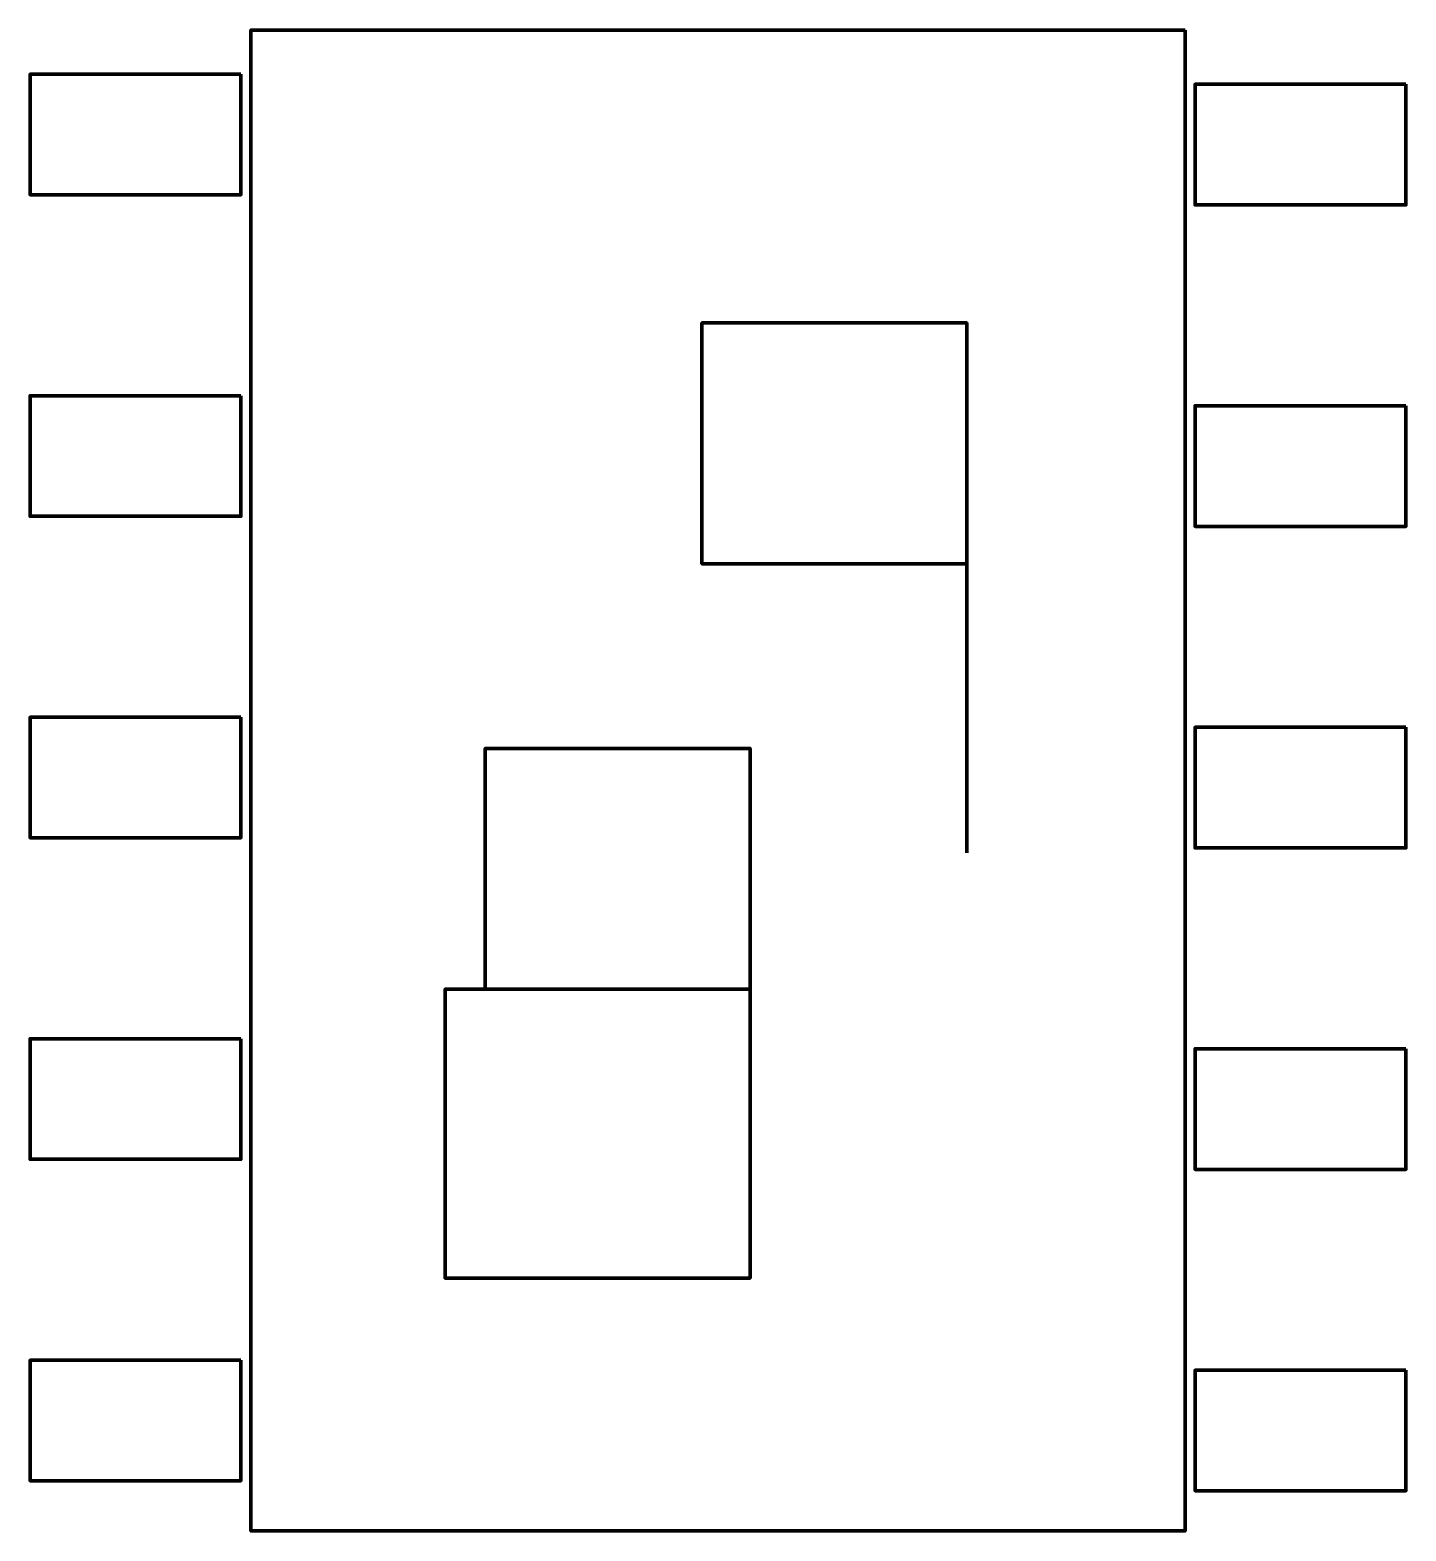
# Model space of a CAD drawing. Header units: millimetres. Extents: x -6.5 to 4.6, y -6.6 to 5.5.
import ezdxf

# ---------------------------------------------------------------- set-up
doc = ezdxf.new("R2010")
doc.units = ezdxf.units.MM
doc.header["$MEASUREMENT"] = 0
doc.layers.add('Layer 1', color=7, linetype='Continuous')

msp = doc.modelspace()

# ---------------------------------------------------------------- linework, layer by layer
at = {"layer": 'Layer 1', "color": 7, "lineweight": 70}
for points in [[(2.8284, 5.4895), (2.8284, 5.4895), (-4.7196, 5.4895), (-4.7196, 5.4895), (-4.7196, 5.4895), (-4.7196, 5.4895), (-4.7196, -6.6363), (-4.7196, -6.6363), (-4.7196, -6.6363), (-4.7196, -6.6363), (2.8284, -6.6363), (2.8284, -6.6363), (2.8284, -6.6363), (2.8284, -6.6363), (2.8284, 5.4895), (2.8284, 5.4895)], [(-4.8008, 5.1322), (-4.8008, 5.1322), (-6.5052, 5.1322), (-6.5052, 5.1322), (-6.5052, 5.1322), (-6.5052, 5.1322), (-6.5052, 4.1583), (-6.5052, 4.1583), (-6.5052, 4.1583), (-6.5052, 4.1583), (-4.8008, 4.1583), (-4.8008, 4.1583), (-4.8008, 4.1583), (-4.8008, 4.1583), (-4.8008, 5.1322), (-4.8008, 5.1322)], [(4.614, 5.051), (4.614, 5.051), (2.9097, 5.051), (2.9097, 5.051), (2.9097, 5.051), (2.9097, 5.051), (2.9097, 4.077), (2.9097, 4.077), (2.9097, 4.077), (2.9097, 4.077), (4.614, 4.077), (4.614, 4.077), (4.614, 4.077), (4.614, 4.077), (4.614, 5.051), (4.614, 5.051)], [(-4.8008, 2.5349), (-4.8008, 2.5349), (-6.5052, 2.5349), (-6.5052, 2.5349), (-6.5052, 2.5349), (-6.5052, 2.5349), (-6.5052, 1.561), (-6.5052, 1.561), (-6.5052, 1.561), (-6.5052, 1.561), (-4.8008, 1.561), (-4.8008, 1.561), (-4.8008, 1.561), (-4.8008, 1.561), (-4.8008, 2.5349), (-4.8008, 2.5349)], [(4.614, 2.4538), (4.614, 2.4538), (2.9097, 2.4538), (2.9097, 2.4538), (2.9097, 2.4538), (2.9097, 2.4538), (2.9097, 1.4798), (2.9097, 1.4798), (2.9097, 1.4798), (2.9097, 1.4798), (4.614, 1.4798), (4.614, 1.4798), (4.614, 1.4798), (4.614, 1.4798), (4.614, 2.4538), (4.614, 2.4538)], [(-4.8008, -0.0623), (-4.8008, -0.0623), (-6.5052, -0.0623), (-6.5052, -0.0623), (-6.5052, -0.0623), (-6.5052, -0.0623), (-6.5052, -1.0362), (-6.5052, -1.0362), (-6.5052, -1.0362), (-6.5052, -1.0362), (-4.8008, -1.0362), (-4.8008, -1.0362), (-4.8008, -1.0362), (-4.8008, -1.0362), (-4.8008, -0.0623), (-4.8008, -0.0623)], [(4.614, -0.1435), (4.614, -0.1435), (2.9097, -0.1435), (2.9097, -0.1435), (2.9097, -0.1435), (2.9097, -0.1435), (2.9097, -1.1174), (2.9097, -1.1174), (2.9097, -1.1174), (2.9097, -1.1174), (4.614, -1.1174), (4.614, -1.1174), (4.614, -1.1174), (4.614, -1.1174), (4.614, -0.1435), (4.614, -0.1435)], [(-0.6864, -2.2594), (-0.6864, -2.2594), (-0.6864, -0.314), (-0.6864, -0.314), (-0.6864, -0.314), (-0.6864, -0.314), (-2.8262, -0.314), (-2.8262, -0.314), (-2.8262, -0.314), (-2.8262, -0.314), (-2.8262, -2.2594), (-2.8262, -2.2594), (-2.8262, -2.2594), (-2.8262, -2.2594), (-0.6864, -2.2594), (-0.6864, -2.2594)], [(-4.8008, -2.6595), (-4.8008, -2.6595), (-6.5052, -2.6595), (-6.5052, -2.6595), (-6.5052, -2.6595), (-6.5052, -2.6595), (-6.5052, -3.6335), (-6.5052, -3.6335), (-6.5052, -3.6335), (-6.5052, -3.6335), (-4.8008, -3.6335), (-4.8008, -3.6335), (-4.8008, -3.6335), (-4.8008, -3.6335), (-4.8008, -2.6595), (-4.8008, -2.6595)], [(4.614, -2.7407), (4.614, -2.7407), (2.9097, -2.7407), (2.9097, -2.7407), (2.9097, -2.7407), (2.9097, -2.7407), (2.9097, -3.7147), (2.9097, -3.7147), (2.9097, -3.7147), (2.9097, -3.7147), (4.614, -3.7147), (4.614, -3.7147), (4.614, -3.7147), (4.614, -3.7147), (4.614, -2.7407), (4.614, -2.7407)], [(-4.8008, -5.2568), (-4.8008, -5.2568), (-6.5052, -5.2568), (-6.5052, -5.2568), (-6.5052, -5.2568), (-6.5052, -5.2568), (-6.5052, -6.2307), (-6.5052, -6.2307), (-6.5052, -6.2307), (-6.5052, -6.2307), (-4.8008, -6.2307), (-4.8008, -6.2307), (-4.8008, -6.2307), (-4.8008, -6.2307), (-4.8008, -5.2568), (-4.8008, -5.2568)], [(4.614, -5.338), (4.614, -5.338), (2.9097, -5.338), (2.9097, -5.338), (2.9097, -5.338), (2.9097, -5.338), (2.9097, -6.3119), (2.9097, -6.3119), (2.9097, -6.3119), (2.9097, -6.3119), (4.614, -6.3119), (4.614, -6.3119), (4.614, -6.3119), (4.614, -6.3119), (4.614, -5.338), (4.614, -5.338)]]:
    msp.add_open_spline(points, degree=3, knots=[0, 0, 0, 0, 0.2, 0.2, 0.2, 0.2, 0.4, 0.4, 0.4, 0.4, 0.6, 0.6, 0.6, 0.6, 1, 1, 1, 1], dxfattribs=at)
at = {"layer": 'Layer 1', "color": 250, "lineweight": 70}
for points in [[(1.0645, -1.157), (1.0645, -1.157), (1.0645, 3.1226), (1.0645, 3.1226), (1.0645, 3.1226), (1.0645, 3.1226), (-1.0753, 3.1226), (-1.0753, 3.1226), (-1.0753, 3.1226), (-1.0753, 3.1226), (-1.0753, 1.1773), (-1.0753, 1.1773), (-1.0753, 1.1773), (-1.0753, 1.1773), (1.0645, 1.1773), (1.0645, 1.1773)], [(-0.6864, -2.2594), (-0.6864, -2.2594), (-0.6864, -4.5937), (-0.6864, -4.5937), (-0.6864, -4.5937), (-0.6864, -4.5937), (-3.1505, -4.5937), (-3.1505, -4.5937), (-3.1505, -4.5937), (-3.1505, -4.5937), (-3.1505, -2.2594), (-3.1505, -2.2594), (-3.1505, -2.2594), (-3.1505, -2.2594), (-2.769, -2.2594), (-2.769, -2.2594)]]:
    msp.add_open_spline(points, degree=3, knots=[0, 0, 0, 0, 0.2, 0.2, 0.2, 0.2, 0.4, 0.4, 0.4, 0.4, 0.6, 0.6, 0.6, 0.6, 1, 1, 1, 1], dxfattribs=at)

doc.saveas('drawing.dxf')
